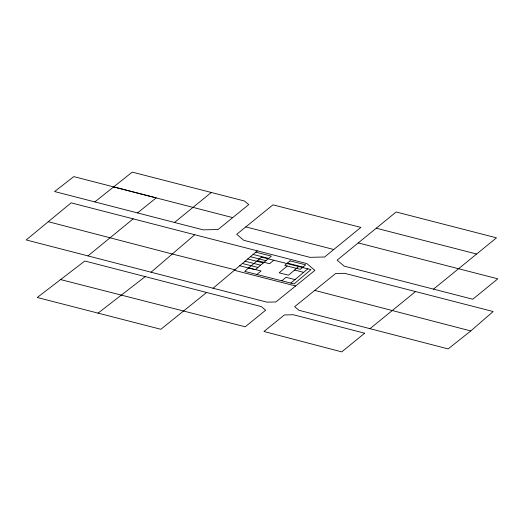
<?xml version="1.0" encoding="UTF-8"?>
<svg xmlns="http://www.w3.org/2000/svg" width="524" height="524" viewBox="0 0 524 524"><rect width="100%" height="100%" fill="white"/><g stroke="black" fill="none" stroke-linecap="round" stroke-linejoin="round"><path stroke-width="0.79" d="M470.794 330.945L493.156 311.531L344.609 273.312L335.642 273.508L294.671 306.658L298.877 310.267L448.138 348.905L470.794 330.945L314.76 290.401M151.056 272.205L194.764 234.739L306.894 263.605L314.898 270.391L275.893 301.955L266.958 302.151L26.2 239.946L71.133 202.853L194.764 234.739M257.323 250.845L234.339 270.292L295.634 285.986M213.091 288.233L234.942 269.781L172.265 254.009L48.287 221.704M256.898 274.484L261.044 270.974L248.808 267.869M273.757 260.212L269.611 263.723L257.376 260.625M287.165 266.022L279.141 272.814L288.495 275.185L298.719 266.539M281.853 280.805L286.006 277.294L295.117 279.606M307.837 268.845L290.859 283.084M433.512 289.13L496.51 237.831L396.151 211.984L337.122 260.146L344.202 266.146L472.772 299.23L497.8 278.82L358.246 242.913M370.003 328.672L415.558 291.56M87.967 255.909L133.162 218.862M333.775 249.496L324.611 256.996L309.953 257.336L243.811 240.32L236.697 234.313L272.971 204.845L360.879 227.403L333.775 249.496L245.828 226.899M174.512 222.464L211.316 192.465M137.537 212.927L156.185 197.882L73.779 176.614L54.601 191.542L203.155 229.853L218.076 229.512L248.743 204.602L244.472 201.013L132.231 172.108L94.824 201.91M206.587 292.477L160.848 329.282L37.263 297.494L84.809 261.004L261.45 306.645L265.655 310.241L245.219 326.786L60.614 279.58M98.06 313.136L145.22 276.613M255.751 252.175L271.353 256.125L255.293 269.716L239.697 265.76M253.079 254.441L268.674 258.391M287.394 263.133L302.996 267.089M250.4 256.701L266.002 260.657M294.567 270.05L303.684 272.356M247.728 258.967L263.323 262.924M245.049 261.234L260.644 265.183M242.37 263.5L257.972 267.45M376.252 228.202L476.48 253.996M113.669 186.911L232.722 217.624M261.522 257.114L244.662 271.38L294.088 283.91L310.955 269.637L261.522 257.114M290.073 260.867L284.715 265.399L300.317 269.349L305.669 264.823L290.073 260.867M364.665 333.212L341.74 351.892L263.965 331.482L284.434 314.95L293.368 314.747L364.665 333.212"/></g></svg>
